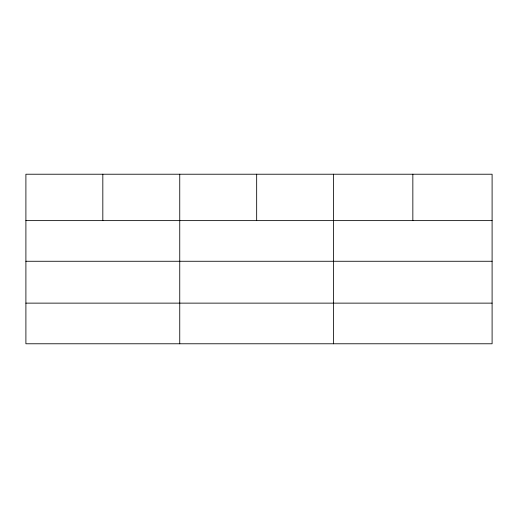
<?xml version="1.0" encoding="UTF-8"?>
<svg xmlns="http://www.w3.org/2000/svg" width="518" height="518" viewBox="0 0 518 518"><rect width="100%" height="100%" fill="white"/><g stroke="black" fill="none" stroke-linecap="round" stroke-linejoin="round"><path stroke-width="0.78" d="M492.1 261.266L492.1 174.223L25.9 174.223L25.9 343.777L492.1 343.777L492.1 261.266L25.9 261.266M25.9 220.623L492.1 220.623M25.9 303.134L492.1 303.134M412.846 174.223L412.846 220.623M333.592 174.223L333.592 343.777M256.669 174.223L256.669 220.623M179.746 174.223L179.746 343.777M102.823 174.223L102.823 220.623"/></g></svg>
